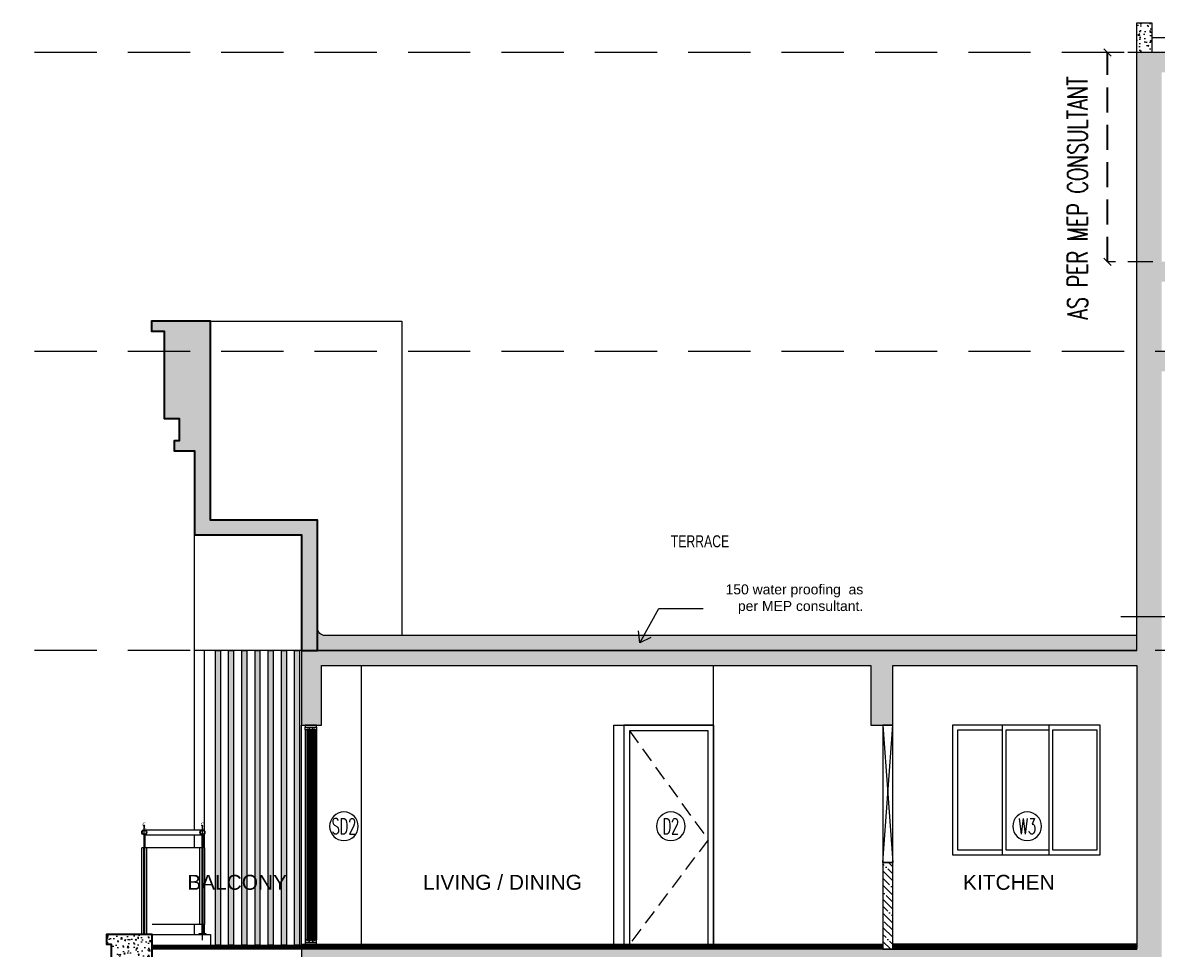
# Model space of a CAD drawing. Header units: millimetres. Extents: x -414464 to 1686, y -90036 to 108605.
# Drawn here: x -385618 to -374229, y 98565 to 107868 of the extents above; entities that cross this region are included whole.
import ezdxf
from ezdxf.enums import TextEntityAlignment as Align

# ---------------------------------------------------------------- set-up
doc = ezdxf.new("R2010")
doc.units = ezdxf.units.MM
doc.header["$LTSCALE"] = 1000
doc.header["$MEASUREMENT"] = 0
for name, pattern in [('( Hidden )', [0.375, 0.25, -0.125]), ('AUDIT_D_120904163729-0', [0]), ('CENTER', [2, 1.25, -0.25, 0.25, -0.25]), ('HIDDEN', [0.375, 0.25, -0.125]), ('HIDDEN2', [0.1875, 0.125, -0.0625]), ('T8_PROFILE SECTIONS$0$HIDDEN', [0.375, 0.25, -0.125])]:
    doc.linetypes.add(name, pattern=pattern)
doc.layers.get('0').update_dxf_attribs({"linetype": 'AUDIT_D_120904163729-0'})
for name, color, linetype in [('a-alu frame', 4, 'Continuous'), ('a-dim', 1, 'Continuous'), ('A-ELE', 1, 'Continuous'), ('a-ele 1', 252, 'Continuous'), ('a-floor finish', 26, 'Continuous'), ('a-hat rcc', 252, 'Continuous'), ('a-hat wall-100', 252, 'Continuous'), ('a-pl ele', 225, 'Continuous'), ('a-rcc', 3, 'Continuous'), ('A-RSP DOOR NO', 4, 'Continuous'), ('A-SUNK SLAB', 251, 'AUDIT_D_120904163729-0'), ('a-wall-100', 6, 'Continuous'), ('A-WIN', 5, 'Continuous'), ('a-window', 5, 'Continuous'), ('DETAIL TEXT', 84, 'HIDDEN'), ('Elev 01', 8, 'Continuous'), ('Elev 01 @ 1', 8, 'Continuous'), ('ELEV 5', 8, 'Continuous'), ('glass', 140, 'Continuous'), ('Leader', 2, 'AUDIT_D_120904163729-0'), ('LEVEL', 7, 'Continuous'), ('PRESTXT', 7, 'Continuous')]:
    doc.layers.add(name, color=color, linetype=linetype)
for name, color, linetype, lineweight in [('A-SLAB', 3, 'Continuous', 35), ('R0-18-10-2014-T1-1st Podium Floor Plan$0$Text', 7, 'Continuous', 0), ('T8_PROFILE SECTIONS$0$A-DIMENSION', 2, 'Continuous', 35), ('T8_PROFILE SECTIONS$0$a-Text', 4, 'Continuous', 0)]:
    doc.layers.add(name, color=color, linetype=linetype, lineweight=lineweight)
doc.styles.add('arial', font='sanss___.ttf')
doc.styles.add('ARIAL ARROW', font='arial.ttf')
doc.styles.add('DIM150', font='SIMPLEX.shx', dxfattribs={"width": 0.6})
doc.styles.add('Romans 1', font='romans.shx', dxfattribs={"height": 100})
doc.styles.add('T8_PROFILE SECTIONS$0$Romans 1', font='romans.shx', dxfattribs={"height": 200})
doc.styles.add('T8_PROFILE SECTIONS$0$RSP_TXT 500', font='swisscl.ttf', dxfattribs={"height": 250})
doc.dimstyles.new('ALPINE S', dxfattribs={"dimscale": 0, "dimtxt": 100, "dimasz": 75, "dimexe": 0, "dimexo": 0, "dimgap": 75, "dimtad": 1, "dimdec": 0, "dimzin": 0, "dimdsep": 46, "dimtxsty": 'Romans 1', "dimblk": 'ARCHTICK', "dimcen": 0.09, "dimclrd": 256, "dimclre": 256, "dimclrt": 7, "dimadec": 0, "dimazin": 0, "dimtfac": 1, "dimtdec": 0, "dimtofl": 0, "dimtmove": 1, "dimatfit": 0, "dimldrblk": 'OPEN90', "dimfxl": 1, "dimtolj": 1, "dimtzin": 0, "dimarcsym": 0})
doc.dimstyles.new('T8_PROFILE SECTIONS$0$ALPINE S', dxfattribs={"dimscale": 0, "dimtxt": 200, "dimasz": 75, "dimexe": 0, "dimexo": 0, "dimgap": 75, "dimtad": 1, "dimdec": 0, "dimzin": 0, "dimdsep": 46, "dimtxsty": 'T8_PROFILE SECTIONS$0$Romans 1', "dimblk": 'T8_PROFILE SECTIONS$0$_ArchTick', "dimcen": 0.09, "dimclrd": 256, "dimclre": 256, "dimclrt": 7, "dimadec": 0, "dimazin": 0, "dimtfac": 1, "dimtdec": 0, "dimtofl": 0, "dimtmove": 1, "dimatfit": 0, "dimldrblk": 'T8_PROFILE SECTIONS$0$_Open90', "dimfxl": 1, "dimtolj": 1, "dimtzin": 0, "dimarcsym": 0})

# ---------------------------------------------------------------- blocks, each defined once
blk = doc.blocks.new('window with railing')
at = {"layer": 'A-ELE'}
blk.add_lwpolyline([(-11244.8753560856, -340863.6866648021), (-11244.8753560856, -338663.6867499707)], dxfattribs=at)
at = {"layer": 'a-window', "color": 250}
for p, q in [((-11394.8753560856, -338708.6867806237), (-11394.8753560856, -340818.6867802009)), ((-11381.60035608523, -338708.6867806242), (-11381.60035608616, -340818.6867802023)), ((-11371.60035608523, -338708.6867806242), (-11371.60035608616, -340818.6867802023))]:
    blk.add_line(p, q, dxfattribs=at)
at = {"layer": 'a-window', "color": 1}
for p, q in [((-11357.3753560856, -338708.6867806242), (-11357.3753560856, -340818.6867802023)), ((-11319.8753560856, -338708.6867806242), (-11319.8753560856, -340818.6867802023)), ((-11319.8753560856, -338708.6867806237), (-11319.8753560856, -340818.6867802014)), ((-11282.3753560856, -338708.6867806237), (-11282.3753560856, -340818.6867802014))]:
    blk.add_line(p, q, dxfattribs=at)
at = {"layer": 'a-window', "color": 5}
for p, q in [((-11344.10035608616, -338708.6867806242), (-11344.10035608616, -340818.6867802009)), ((-11334.10035608523, -338708.6867806242), (-11334.10035608616, -340818.6867802014)), ((-11306.60035608616, -338708.6867806242), (-11306.60035608616, -340818.6867802009)), ((-11296.60035608523, -338708.6867806242), (-11296.60035608616, -340818.6867802014))]:
    blk.add_line(p, q, dxfattribs=at)
at = {"layer": 'a-window', "color": 4}
for points in [[(-11394.87535608653, -338683.6867806247), (-11394.87535608653, -338663.6867806247), (-11282.3753560856, -338663.6867806242), (-11282.3753560856, -338683.6867806242)], [(-11371.60035608523, -338708.6867806242), (-11357.3753560856, -338708.6867806242), (-11357.3753560856, -338683.6867806242), (-11394.87535608653, -338683.6867806247), (-11394.8753560856, -338708.6867806237), (-11381.60035608523, -338708.6867806242), (-11381.60035608523, -338702.6867806237), (-11371.60035608523, -338702.6867806242)], [(-11334.10035608523, -338708.6867806242), (-11319.8753560856, -338708.6867806237), (-11319.8753560856, -338683.6867806242), (-11357.3753560856, -338683.6867806242), (-11357.3753560856, -338708.6867806242), (-11344.10035608616, -338708.6867806242), (-11344.10035608523, -338702.6867806237), (-11334.10035608523, -338702.6867806242)], [(-11296.60035608523, -338708.6867806242), (-11282.3753560856, -338708.6867806237), (-11282.3753560856, -338683.6867806242), (-11319.8753560856, -338683.6867806242), (-11319.8753560856, -338708.6867806242), (-11306.60035608616, -338708.6867806242), (-11306.60035608523, -338702.6867806237), (-11296.60035608523, -338702.6867806242)], [(-11371.60035608616, -340818.6867802023), (-11357.3753560856, -340818.6867802023), (-11357.3753560856, -340843.6867802023), (-11394.8753560856, -340843.6867802023), (-11394.8753560856, -340818.6867802019), (-11381.60035608616, -340818.6867802023), (-11381.60035608523, -340824.6867802023), (-11371.60035608616, -340824.6867802023)], [(-11394.8753560856, -340863.6867495488), (-11394.8753560856, -340843.6867495488), (-11282.3753560856, -340843.6867802019), (-11282.3753560856, -340863.6867802019)], [(-11334.10035608616, -340818.6867802014), (-11319.8753560856, -340818.6867802014), (-11319.8753560856, -340843.6867802019), (-11357.3753560856, -340843.6867802023), (-11357.3753560856, -340818.6867802023), (-11344.10035608616, -340818.6867802023), (-11344.10035608616, -340824.6867802014), (-11334.10035608523, -340824.6867802014)], [(-11296.60035608616, -340818.6867802014), (-11282.3753560856, -340818.6867802014), (-11282.3753560856, -340843.6867802019), (-11319.8753560856, -340843.6867802023), (-11319.8753560856, -340818.6867802023), (-11306.60035608616, -340818.6867802023), (-11306.60035608616, -340824.6867802014), (-11296.60035608523, -340824.6867802014)]]:
    blk.add_lwpolyline(points, close=True, dxfattribs=at)
blk = doc.blocks.new('Door-Tag')
at = {"layer": 'A-RSP DOOR NO'}
blk.add_circle((2.79204505205e-05, 0.0008991847098514), 0.16, dxfattribs=at)
at = {"layer": 'A-RSP DOOR NO', "style": 'DIM150', "width": 0.6}
blk.add_attdef('DOOR-NO', text='', height=0.16, dxfattribs=at).set_placement((258.6177536226824, 64.00079918470873), align=Align.MIDDLE_CENTER)
blk = doc.blocks.new('_ArchTick')
at = {"color": 0, "linetype": 'ByBlock', "const_width": 0.15}
blk.add_lwpolyline([(-0.5, -0.5), (0.5, 0.5)], dxfattribs=at)
blk = doc.blocks.new('T8_PROFILE SECTIONS$0$_ArchTick')
at = {"color": 0, "linetype": 'ByBlock', "const_width": 0.15}
blk.add_lwpolyline([(-0.5, -0.5), (0.5, 0.5)], dxfattribs=at)
blk = doc.blocks.new('*D292')
at = {"layer": 'T8_PROFILE SECTIONS$0$A-DIMENSION', "linetype": 'T8_PROFILE SECTIONS$0$HIDDEN', "lineweight": -2, "transparency": 16777216}
for p, q in [((-374273.7748044606, 107567.8125036463), (-374728.6606865842, 107567.8125036463)), ((-374273.7296585559, 105467.8256457716), (-374728.6606865842, 105467.8256457716))]:
    blk.add_line(p, q, dxfattribs=at)
at = {"layer": 'T8_PROFILE SECTIONS$0$A-DIMENSION', "linetype": 'T8_PROFILE SECTIONS$0$HIDDEN', "transparency": 16777216}
blk.add_line((-374728.6606865842, 105467.8256457716), (-374728.6606865842, 107567.8125036463), dxfattribs=at)
at = {"layer": 'T8_PROFILE SECTIONS$0$A-DIMENSION', "linetype": 'ByBlock', "transparency": 16777216, "xscale": 75, "yscale": 75, "zscale": 75}
for p, rotation in [((-374728.6606865842, 107567.8125036463), 90), ((-374728.6606865842, 105467.8256457716), 270)]:
    blk.add_blockref('T8_PROFILE SECTIONS$0$_ArchTick', p, dxfattribs=dict(at, rotation=rotation))
at = {"layer": 'T8_PROFILE SECTIONS$0$A-DIMENSION', "color": 7, "linetype": 'ByBlock', "transparency": 16777216, "insert": (-375029.730314071, 106108.0789061645), "char_height": 200, "attachment_point": 5, "rotation": 90, "style": 'T8_PROFILE SECTIONS$0$Romans 1'}
blk.add_mtext('\\A1;{\\W0.7;AS PER MEP CONSULTANT}', dxfattribs=at)
blk = doc.blocks.new('T8_PROFILE SECTIONS$0$_Open90')
at = {"color": 0, "linetype": 'ByBlock', "lineweight": -2}
for p, q in [((0, 0), (-1, 0)), ((-0.5, 0.5), (0, 0)), ((0, 0), (-0.5, -0.5))]:
    blk.add_line(p, q, dxfattribs=at)
blk = doc.blocks.new('T8 levels')
at = {"layer": 'LEVEL', "color": 8, "linetype": 'HIDDEN2', "ltscale": 5}
for p, q in [((0, 0), (-83963.50210741564, 0)), ((0, -2999.999333149579), (-83963.51280990086, -2999.999333148502)), ((0, -6002.830898625005), (-83963.52430448058, -6002.830898625005))]:
    blk.add_line(p, q, dxfattribs=at)

msp = doc.modelspace()

# ---------------------------------------------------------------- hatches: boundary and pattern name
at = {"layer": 'a-dim', "ltscale": 0.7}
h = msp.add_hatch(color=8, dxfattribs=at)
edge = h.paths.add_edge_path()
edge.add_arc((-384398.793616003, 99740.00001370405), 25, 0, 360)
edge = h.paths.add_edge_path(flags=17)
edge.add_arc((-384398.793616003, 99740.00001370405), 20, 0, 360)
for points in [[(-384392.7685500288, 99583.74765023505), (-384404.7685500288, 99583.74765023505), (-384404.7685500288, 99558.74765023505), (-384392.7685500288, 99558.74765023505)], [(-384392.7642974925, 99583.74755808791), (-384404.7642974925, 99583.74755808791), (-384404.7642974925, 99558.74755808791), (-384392.7642974925, 99558.74755808791)]]:
    msp.add_hatch(color=8, dxfattribs=at).paths.add_polyline_path(points)
at = {"layer": 'a-floor finish', "ltscale": 3}
h = msp.add_hatch(dxfattribs=at)
h.set_pattern_fill('ANSI31', color=256, scale=100, angle=45)
h.set_pattern_definition([(90, (4843140.338339242, -1694940.867449597), (-12.5, 1.734723475976807e-15), [])])
h.paths.add_polyline_path([(-384318.7942650543, 98605.00001453022), (-382818.7929669507, 98605.00001454096), (-382818.7947808511, 98564.99995332216), (-384318.7966616981, 98564.99995258551)])
at = {"layer": 'a-floor finish'}
h = msp.add_hatch(dxfattribs=at)
h.set_pattern_fill('ANSI31', color=256, scale=100, angle=45)
h.set_pattern_definition([(90, (10249821.24471988, -3460575.147288985), (-12.5, 1.734723475976807e-15), [])])
h.paths.add_polyline_path([(-382818.7936468567, 98565.00675470273), (-382818.7936468567, 98615.00675470245), (-376983.9956565896, 98614.99995354755), (-376983.9956565896, 98564.99995354761)])
h = msp.add_hatch(dxfattribs=at)
h.set_pattern_fill('ANSI31', color=256, scale=100, angle=45)
h.set_pattern_definition([(90, (10249190.59649107, -3460575.147288985), (-12.5, 1.734723475976807e-15), [])])
h.paths.add_polyline_path([(-374433.7263115223, 98564.99995349326), (-374433.7263115223, 98614.99995349321), (-376884.247689672, 98614.99995349617), (-376884.247689672, 98564.99995349621)])
at = {"layer": 'a-hat rcc'}
h = msp.add_hatch(dxfattribs=at)
h.set_pattern_fill('AR-CONC', color=256, scale=20, style=0)
h.set_pattern_definition([(49.99999999999999, (-443277.5782768622, -158031.8356208354), (143.4520365201507, -12.55042699651902), [15, -165]), (355, (-443277.5782768622, -158031.8356208354), (-27.7502667226, 150.4384267400024), [12, -132]), (100.45144446, (-443265.6239406622, -158032.8814896354), (115.7017693454224, 137.8879981937259), [12.74803839999999, -140.2284223999999]), (46.18420000000002, (-443277.5782768622, -157991.8356208354), (213.4482661343145, -33.10385615861531), [22.49999999999999, -247.4999999999999]), (96.63563549, (-443259.7909278622, -157994.5942822354), (186.9323891348457, 194.8237201549101), [19.1220684, -210.342752]), (351.1841639899999, (-443277.5782768622, -157991.8356208354), (186.9323890109546, 194.823720053998), [18, -198.0000002]), (21, (-443257.5782768622, -158001.8356208354), (119.3814104236923, -80.52377813306776), [15, -165]), (326.0000000000001, (-443257.5782768622, -158001.8356208354), (48.66306638431634, 145.0300090093706), [12, -132]), (71.45144474, (-443247.6298260622, -158008.5459356354), (168.0444753459942, 64.50623056127077), [12.748038, -140.2284224]), (37.50000000000001, (-443277.5782768622, -158031.8356208354), (2.431971063458134, 66.5787707662623), [0, -130.4, 0, -134, 0, -132.5]), (7.499999999999999, (-443277.5782768622, -158031.8356208354), (52.61390748842972, 78.88234237647205), [0, -76.39999999999999, 0, -127.4, 0, -50.5]), (327.5, (-443322.1782768622, -158031.8356208354), (106.7644872344818, -4.510974346875951), [0, -50, 0, -156, 0, -207]), (317.5, (-443342.1782768622, -158031.8356208354), (116.6372338684772, 20.02099646646354), [0, -65, 0, -103.6, 0, -147])])
h.paths.add_polyline_path([(-374433.7263115232, 107567.8442865936), (-374433.7263115232, 107867.8442865938), (-374283.7263115223, 107867.8442865938), (-374283.7263115232, 107567.8447344424)])
h = msp.add_hatch(dxfattribs=at)
h.set_pattern_fill('AR-CONC', color=256, scale=20, style=0)
h.set_pattern_definition([(49.99999999999999, (4840220.931636956, -1772900.867448915), (143.4520365201507, -12.55042699651902), [15, -165]), (355, (4840220.931636956, -1772900.867448915), (-27.7502667226, 150.4384267400024), [12, -132]), (100.45144446, (4840232.885973155, -1772901.913317715), (115.7017693454224, 137.8879981937259), [12.74803839999998, -140.2284223999997]), (46.1842, (4840220.931636956, -1772860.867448915), (213.4482661343145, -33.10385615861531), [22.49999999999996, -247.4999999999997]), (96.63563548999994, (4840238.718985956, -1772863.626110315), (186.9323891348457, 194.8237201549101), [19.1220684, -210.3427519999999]), (351.1841639899999, (4840220.931636956, -1772860.867448915), (186.9323890109546, 194.823720053998), [18, -198.0000002]), (20.99999999999998, (4840240.931636956, -1772870.867448915), (119.3814104236923, -80.52377813306776), [15, -165]), (326, (4840240.931636956, -1772870.867448915), (48.66306638431634, 145.0300090093706), [12, -132]), (71.45144474000001, (4840250.880087756, -1772877.577763715), (168.0444753459942, 64.50623056127077), [12.748038, -140.2284223999999]), (37.50000000000001, (4840220.931636956, -1772900.867448915), (2.431971063458134, 66.5787707662623), [0, -130.4, 0, -134, 0, -132.5]), (7.499999999999991, (4840220.931636956, -1772900.867448915), (52.61390748842972, 78.88234237647205), [0, -76.39999999999996, 0, -127.4, 0, -50.49999999999998]), (327.5, (4840176.331636956, -1772900.867448915), (106.7644872344818, -4.510974346875952), [0, -50.00000000000001, 0, -156, 0, -207]), (317.5, (4840156.331636956, -1772900.867448915), (116.6372338684772, 20.02099646646354), [0, -65, 0, -103.6, 0, -147])])
edge = h.paths.add_edge_path()
edge.add_line((-366008.4564999575, 101564.9999529244), (-366008.4564999575, 104367.8119066441))
edge.add_line((-366008.4564999575, 104367.8119066441), (-368010.3434356374, 104368.6325104749))
edge.add_line((-368010.3434356377, 104368.6325104758), (-368010.3434354187, 101564.918683416))
edge.add_line((-368010.3434354187, 101564.9186834151), (-368208.4273789665, 101564.9999527941))
edge.add_line((-368208.4273789665, 101564.9999527941), (-368208.8938874064, 104368.632510474))
edge.add_line((-368208.8938874062, 104368.6325104749), (-374183.6550285339, 104367.8445530431))
edge.add_line((-374183.6550292918, 104367.8445382047), (-374183.6550292918, 101564.9999376511))
edge.add_line((-374183.6550292918, 101564.9999376511), (-374410.3071571842, 101564.9999524895))
edge.add_line((-374433.7263115209, 101564.9999524895), (-374433.7263115237, 107567.8442865936))
edge.add_line((-374410.3071571868, 107567.8442865927), (-365758.5022693044, 107567.8119066441))
edge.add_line((-365758.5022693044, 107567.8119066451), (-365758.5022693044, 106967.8119066451))
edge.add_line((-365758.5022693044, 106967.8119066451), (-365958.6669889374, 106967.811906632))
edge.add_line((-365958.6669889372, 106967.811906632), (-365958.6669889381, 107367.8119066311))
edge.add_line((-365958.6669889381, 107367.811906632), (-370583.9727796786, 107367.8306099279))
edge.add_line((-370583.9727796791, 107367.830609927), (-370583.9727796791, 105267.7956598569))
edge.add_line((-370583.9727796791, 105267.7956598569), (-374183.6764136829, 105267.8549986956))
edge.add_line((-374183.6764136829, 105267.8549986956), (-374183.6597806873, 104567.8425937257))
edge.add_line((-374183.6597806873, 104567.8425937257), (-365758.5022693027, 104567.811906632))
edge.add_line((-365758.5022693025, 104567.811906633), (-365758.5022693016, 101564.9999529123))
edge.add_line((-365758.5022693016, 101564.9999529123), (-366008.4564999575, 101564.9999529254))
edge = h.paths.add_edge_path(flags=16)
edge.add_line((-374183.7263115081, 107367.8434234091), (-374183.6811656072, 105467.8433539194))
edge.add_line((-374183.6811656072, 105467.8433539194), (-370783.9727796766, 105468.0955620548))
edge.add_line((-370783.9727796772, 105468.0955620548), (-370783.9727796791, 107368.0955620566))
edge.add_line((-370783.9727796791, 107368.0955620566), (-374183.7263115223, 107367.8440031549))
at = {"layer": 'a-hat rcc', "ltscale": 2}
h = msp.add_hatch(dxfattribs=at)
h.set_pattern_fill('AR-CONC', color=256, scale=20, style=0)
h.set_pattern_definition([(49.99999999999999, (-433111.301701879, -158031.867919245), (143.4520365201507, -12.55042699651902), [15, -165]), (355, (-433111.301701879, -158031.867919245), (-27.7502667226, 150.4384267400024), [12, -132]), (100.45144446, (-433099.3473656789, -158032.9137880451), (115.7017693454224, 137.8879981937259), [12.74803839999999, -140.2284223999998]), (46.18420000000002, (-433111.301701879, -157991.867919245), (213.4482661343145, -33.10385615861531), [22.49999999999998, -247.4999999999998]), (96.63563549, (-433093.514352879, -157994.626580645), (186.9323891348457, 194.8237201549101), [19.1220684, -210.342752]), (351.1841639899999, (-433111.301701879, -157991.867919245), (186.9323890109546, 194.823720053998), [18, -198.0000002]), (21, (-433091.301701879, -158001.867919245), (119.3814104236923, -80.52377813306776), [15, -165]), (326.0000000000001, (-433091.301701879, -158001.867919245), (48.66306638431634, 145.0300090093706), [12, -132]), (71.45144474, (-433081.353251079, -158008.5782340451), (168.0444753459942, 64.50623056127077), [12.748038, -140.2284224]), (37.50000000000001, (-433111.301701879, -158031.867919245), (2.431971063458134, 66.5787707662623), [0, -130.4, 0, -134, 0, -132.5]), (7.499999999999999, (-433111.301701879, -158031.867919245), (52.61390748842972, 78.88234237647205), [0, -76.39999999999999, 0, -127.4, 0, -50.5]), (327.5, (-433155.9017018789, -158031.867919245), (106.7644872344818, -4.510974346875951), [0, -50, 0, -156, 0, -207]), (317.5, (-433175.9017018789, -158031.867919245), (116.6372338684772, 20.02099646646354), [0, -65, 0, -103.6, 0, -147])])
h.paths.add_polyline_path([(-382658.7433180476, 101564.9994426634), (-382658.7433179885, 102874.9807146167), (-383733.7387662975, 102874.9807146167), (-383733.7387662935, 104869.8621349347), (-384323.9330993863, 104869.8064584428), (-384323.9330993863, 104769.7742943925), (-384198.8928943248, 104769.7742943925), (-384198.8928943248, 103894.4928212449), (-384048.8446482481, 103894.4928212449), (-384048.8446482481, 103669.4933073198), (-384098.8607302732, 103669.4933073198), (-384098.8607302732, 103569.4405614644), (-383893.7947939569, 103569.4405614644), (-383893.7947940032, 102724.9324685367), (-382818.7947808455, 102724.9324685385), (-382818.793616003, 101564.9999536859)])
at = {"layer": 'a-hat rcc'}
h = msp.add_hatch(dxfattribs=at)
h.set_pattern_fill('AR-CONC', color=256, scale=20, style=0)
h.set_pattern_definition([(49.99999999999999, (4997810.481728546, -1664109.279887835), (143.4520365201507, -12.55042699651902), [15, -165]), (355, (4997810.481728546, -1664109.279887835), (-27.7502667226, 150.4384267400024), [12, -132]), (100.45144446, (4997822.436064746, -1664110.325756636), (115.7017693454224, 137.8879981937259), [12.74803839999997, -140.2284223999996]), (46.18420000000002, (4997810.481728546, -1664069.279887835), (213.4482661343145, -33.10385615861531), [22.49999999999995, -247.4999999999996]), (96.63563548999993, (4997828.269077547, -1664072.038549235), (186.9323891348457, 194.8237201549101), [19.1220684, -210.342752]), (351.1841639899999, (4997810.481728546, -1664069.279887835), (186.9323890109546, 194.823720053998), [18, -198.0000002]), (21, (4997830.481728547, -1664079.279887835), (119.3814104236923, -80.52377813306776), [15, -165]), (326.0000000000001, (4997830.481728547, -1664079.279887835), (48.66306638431634, 145.0300090093706), [12, -132]), (71.45144474, (4997840.430179346, -1664085.990202635), (168.0444753459942, 64.50623056127077), [12.748038, -140.2284224]), (37.50000000000001, (4997810.481728546, -1664109.279887835), (2.431971063458134, 66.5787707662623), [0, -130.4, 0, -134, 0, -132.5]), (7.499999999999999, (4997810.481728546, -1664109.279887835), (52.61390748842972, 78.88234237647205), [0, -76.39999999999999, 0, -127.4, 0, -50.49999999999999]), (327.5, (4997765.881728547, -1664109.279887835), (106.7644872344818, -4.510974346875952), [0, -50.00000000000001, 0, -156, 0, -207]), (317.5, (4997745.881728547, -1664109.279887835), (116.6372338684772, 20.02099646646354), [0, -65, 0, -103.6, 0, -147])])
h.paths.add_polyline_path([(-374183.7263115223, 101564.999953338), (-382818.7941984271, 101564.999953338), (-382818.7941984271, 101414.9999530041), (-382818.7941984271, 101214.9999534946), (-382818.7941984271, 100814.9999533222), (-382618.793470397, 100814.9999441323), (-382618.793470397, 101414.9999438009), (-377104.0086782557, 101414.9962656889), (-377103.9053730737, 100814.9998961162), (-376883.7601816182, 100814.9998961239), (-376883.8634869402, 101414.9962664873), (-374433.7263115223, 101414.9999534745), (-374433.7263115223, 98614.99995349321), (-374415.4498289487, 98564.99995316357), (-374415.3594702099, 98564.99995316357), (-374183.7263115223, 98564.99995316357)])
at = {"layer": 'a-hat rcc', "ltscale": 2}
h = msp.add_hatch(dxfattribs=at)
h.set_pattern_fill('AR-CONC', color=256, scale=20, style=0)
h.set_pattern_definition([(49.99999999999999, (-433111.3047619833, -158031.8677967364), (143.4520365201507, -12.55042699651902), [15, -165]), (355, (-433111.3047619833, -158031.8677967364), (-27.7502667226, 150.4384267400024), [12, -132]), (100.45144446, (-433099.3504257833, -158032.9136655364), (115.7017693454224, 137.8879981937259), [12.74803839999999, -140.2284223999998]), (46.18420000000002, (-433111.3047619833, -157991.8677967364), (213.4482661343145, -33.10385615861531), [22.49999999999998, -247.4999999999998]), (96.63563549, (-433093.5174129833, -157994.6264581364), (186.9323891348457, 194.8237201549101), [19.1220684, -210.342752]), (351.1841639899999, (-433111.3047619833, -157991.8677967364), (186.9323890109546, 194.823720053998), [18, -198.0000002]), (21, (-433091.3047619833, -158001.8677967364), (119.3814104236923, -80.52377813306776), [15, -165]), (326.0000000000001, (-433091.3047619833, -158001.8677967364), (48.66306638431634, 145.0300090093706), [12, -132]), (71.45144474, (-433081.3563111833, -158008.5781115364), (168.0444753459942, 64.50623056127077), [12.748038, -140.2284224]), (37.50000000000001, (-433111.3047619833, -158031.8677967364), (2.431971063458134, 66.5787707662623), [0, -130.4, 0, -134, 0, -132.5]), (7.499999999999999, (-433111.3047619833, -158031.8677967364), (52.61390748842972, 78.88234237647205), [0, -76.39999999999999, 0, -127.4, 0, -50.5]), (327.5, (-433155.9047619833, -158031.8677967364), (106.7644872344818, -4.510974346875951), [0, -50, 0, -156, 0, -207]), (317.5, (-433175.9047619833, -158031.8677967364), (116.6372338684772, 20.02099646646354), [0, -65, 0, -103.6, 0, -147])])
h.paths.add_polyline_path([(-384318.7978683792, 97664.36497380314), (-384318.7978683792, 97815.00010590543), (-384318.8357210914, 97814.99849630435), (-384318.8354168029, 98714.99914618608), (-384778.7962497098, 98715.00075576667), (-384778.7962497098, 98615.00025901411), (-384728.8258703349, 98615.00025901411), (-384728.8258703349, 98339.9998521826), (-384603.8258703358, 98339.9998521826), (-384603.8258703358, 98115.00027231898), (-384628.8258703358, 98115.00027231898), (-384628.8995156221, 98014.99988189738), (-384578.7978685393, 98014.96294967018), (-384578.7978685393, 97664.3649738022)])
at = {"layer": 'a-hat rcc'}
h = msp.add_hatch(dxfattribs=at)
h.set_pattern_fill('AR-CONC', color=256, scale=20, style=0)
h.set_pattern_definition([(49.99999999999999, (4997810.481728546, -1667109.279887835), (143.4520365201507, -12.55042699651902), [15, -165]), (355, (4997810.481728546, -1667109.279887835), (-27.7502667226, 150.4384267400024), [12, -132]), (100.45144446, (4997822.436064746, -1667110.325756636), (115.7017693454224, 137.8879981937259), [12.74803839999997, -140.2284223999996]), (46.18420000000002, (4997810.481728546, -1667069.279887835), (213.4482661343145, -33.10385615861531), [22.49999999999995, -247.4999999999996]), (96.63563548999993, (4997828.269077547, -1667072.038549235), (186.9323891348457, 194.8237201549101), [19.1220684, -210.342752]), (351.1841639899999, (4997810.481728546, -1667069.279887835), (186.9323890109546, 194.823720053998), [18, -198.0000002]), (21, (4997830.481728547, -1667079.279887835), (119.3814104236923, -80.52377813306776), [15, -165]), (326.0000000000001, (4997830.481728547, -1667079.279887835), (48.66306638431634, 145.0300090093706), [12, -132]), (71.45144474, (4997840.430179346, -1667085.990202635), (168.0444753459942, 64.50623056127077), [12.748038, -140.2284224]), (37.50000000000001, (4997810.481728546, -1667109.279887835), (2.431971063458134, 66.5787707662623), [0, -130.4, 0, -134, 0, -132.5]), (7.499999999999999, (4997810.481728546, -1667109.279887835), (52.61390748842972, 78.88234237647205), [0, -76.39999999999999, 0, -127.4, 0, -50.49999999999999]), (327.5, (4997765.881728547, -1667109.279887835), (106.7644872344818, -4.510974346875952), [0, -50.00000000000001, 0, -156, 0, -207]), (317.5, (4997745.881728547, -1667109.279887835), (116.6372338684772, 20.02099646646354), [0, -65, 0, -103.6, 0, -147])])
h.paths.add_polyline_path([(-374183.7263115223, 98564.99995333796), (-382818.7941984271, 98564.99995333796), (-382818.7941984271, 98414.9999530041), (-384318.7966613787, 98414.99995300613), (-384318.7966613787, 98214.99995349463), (-382818.7941984271, 98214.99995349463), (-382818.7941984271, 97814.99995332216), (-382618.793470397, 97814.99994413235), (-382618.793470397, 98414.99994380085), (-377104.0086782557, 98414.99626568891), (-377103.9053730737, 97814.99989611625), (-376883.7601816182, 97814.99989612386), (-376883.8634869402, 98414.99626648733), (-374433.7263115223, 98414.99995347453), (-374433.7263115223, 95614.99995349321), (-374415.4498289487, 95564.99995316357), (-374415.3594702099, 95564.99995316357), (-374183.7263115223, 95564.99995316357)])
at = {"layer": 'a-hat wall-100'}
h = msp.add_hatch(dxfattribs=at)
h.set_pattern_fill('ANSI35', color=256, scale=400, angle=90, style=0)
h.set_pattern_definition([(135, (10255282.85755512, -3460575.147288985), (-70.71067811865477, -70.71067811865476), []), (135, (10255282.85755512, -3460504.436610985), (-70.71067811865477, -70.71067811865476), [125, -25, 0, -25])])
h.paths.add_polyline_path([(-376983.9956565888, 98564.99995349349), (-376883.7946164535, 98564.99995349349), (-376883.794616518, 99434.99995349321), (-376983.9956566533, 99434.99995349321)])
at = {"layer": 'A-SUNK SLAB', "linetype": 'ByBlock'}
h = msp.add_hatch(dxfattribs=at)
h.set_pattern_fill('AR-HBONE', color=256, scale=10, angle=450)
h.set_pattern_definition([(224.9999999999999, (-6173533.462134816, -1776917.933771092), (-4.124840134256463e-14, -56.5685424949238), [120, -40]), (314.9999999999999, (-6173561.746406065, -1776946.218042342), (-4.124840134256463e-14, -56.5685424949238), [120, -40])])
edge = h.paths.add_edge_path()
edge.add_line((-382658.7433180476, 101565.0001795309), (-374434.2364683435, 101565.0001795289))
edge.add_line((-374434.2364683435, 101565.0001795289), (-374434.2364683435, 101715.0001798819))
edge.add_line((-374434.2364683435, 101715.0001798819), (-382583.798199842, 101715.0001798839))
edge.add_arc((-382583.7432564442, 101790.0001599358), 75.00000017712598, 179.9999999999555, 269.9580263322521, ccw=False)
edge.add_line((-382658.7432566213, 101790.0001599359), (-382658.7433180476, 101565.0001795309))
at = {"layer": 'Elev 01', "ltscale": 0.7}
h = msp.add_hatch(color=8, dxfattribs=at)
edge = h.paths.add_edge_path(flags=16)
edge.add_arc((-383814.0942463434, 99740.00001370396), 20, 630, 989.9999999999999)
edge = h.paths.add_edge_path()
edge.add_arc((-383814.0942463434, 99740.00001370396), 25.00000000000001, 630, 989.9999999999999)
for points in [[(-383820.0649278328, 99583.7475580884), (-383820.0649278328, 99558.74755808852), (-383808.0649278329, 99558.74755808852), (-383808.0649278329, 99583.7475580884)], [(-383820.0649278328, 98845.00001746077), (-383820.0649278328, 98820.0000174608), (-383808.0649278329, 98820.0000174608), (-383808.0649278329, 98845.00001746077)]]:
    msp.add_hatch(color=8, dxfattribs=at).paths.add_polyline_path(points)
at = {"layer": 'ELEV 5', "ltscale": 0.7}
h = msp.add_hatch(dxfattribs=at)
h.set_pattern_fill('DOTS', color=256, scale=150)
h.set_pattern_definition([(0, (-443294.379814198, -78231.86800095851), (4.6875, 9.375), [0, -9.375])])
h.paths.add_polyline_path([(-383684.0634684311, 101564.9999508737), (-383634.0634684584, 101564.9999508737), (-383634.0634687152, 98605.00001453552), (-383684.0634686879, 98605.00001453552)])
h.paths.add_polyline_path([(-383551.6833016499, 101564.9999508737), (-383501.6833016499, 101564.9999508737), (-383501.6833019067, 98605.00001453552), (-383551.6833019067, 98605.00001453552)])
h.paths.add_polyline_path([(-383418.7563879145, 101564.9999508737), (-383368.7563879145, 101564.9999508737), (-383368.7563881713, 98605.00001453552), (-383418.7563881713, 98605.00001453552)])
h.paths.add_polyline_path([(-383286.3762133968, 101564.9999508737), (-383236.3762133968, 101564.9999508737), (-383236.3762136537, 98605.00001453552), (-383286.3762136537, 98605.00001453552)])
h.paths.add_polyline_path([(-383153.9960388792, 101564.9999508737), (-383103.9960388792, 101564.9999508737), (-383103.996039136, 98605.00001453552), (-383153.996039136, 98605.00001453552)])
h.paths.add_polyline_path([(-383021.6146872667, 101564.9999508737), (-382971.6158566065, 101564.9999508737), (-382971.6158568633, 98605.00001453552), (-383021.6146875235, 98605.00001453552)])
at = {"layer": 'ELEV 5'}
h = msp.add_hatch(dxfattribs=at)
h.set_pattern_fill('DOTS', color=256, scale=150)
h.set_pattern_definition([(0, (-443278.0884402577, -78231.86800095851), (4.6875, 9.375), [0, -9.375])])
h.paths.add_polyline_path([(-382889.2345210332, 101564.9999508737), (-382839.2356903729, 101564.9999508737), (-382839.2356906298, 98605.00001453552), (-382889.23452129, 98605.00001453552)])

# ---------------------------------------------------------------- linework, layer by layer
at = {"layer": 'a-dim', "color": 5, "linetype": 'CENTER', "ltscale": 0.25}
msp.add_line((-384398.793616003, 98714.9994259907, -0.2336647026214931), (-384398.793616003, 99809.71216846524, 0.113302379576719), dxfattribs=at)
at = {"layer": 'a-dim', "ltscale": 0.7}
for p, q in [((-384403.793616003, 99715.13548250693, 0.113302379576719), (-384403.7936160039, 99583.40001370419, 0.113302379576719)), ((-384393.793616003, 99715.13548250693, 0.113302379576719), (-384393.7936160039, 99583.40001370419, 0.113302379576719)), ((-384373.7978685403, 99583.40010585086, -0.2509096798781342), (-384423.7978685403, 99583.40010585086, -0.2509096798781342)), ((-384423.7978685403, 98714.99951349039, -0.5978767620763463), (-384423.7978685403, 99583.40010585086, -0.2509096798781342)), ((-384373.7936160039, 99583.40001370419, 0.113302379576719), (-384423.7936160039, 99583.40001370419, 0.113302379576719)), ((-384423.7936160039, 98714.99951347536, -0.2336647026214931), (-384423.7936160039, 99583.40001370419, 0.113302379576719)), ((-384373.7978685403, 98714.99933852095, -0.5978767620763463), (-384373.7978685403, 99583.40010585086, -0.2509096798781342)), ((-384373.7936160039, 98714.99933850604, -0.2336647026214931), (-384373.7936160039, 99583.40001370419, 0.113302379576719))]:
    msp.add_line(p, q, dxfattribs=at)
for radius in [25, 20]:
    msp.add_circle((-384398.793616003, 99740.00001370405, 0.113302379576719), radius, dxfattribs=at)
at = {"layer": 'A-ELE'}
msp.add_line((-374283.7263115232, 107717.8442865938, 4.013163967808708e-09), (-365908.5022693044, 107717.8766660702, -0.6696363927930533), dxfattribs=at)
at = {"layer": 'a-ele 1', "color": 8, "linetype": 'HIDDEN', "ltscale": 0.6, "elevation": -0.2373970053673828}
msp.add_lwpolyline([(-379528.5541049812, 100759.9999532536), (-378738.487588178, 99664.99995315309), (-379528.5541049812, 98614.99995325335)], dxfattribs=at)
at = {"layer": 'a-floor finish', "ltscale": 3}
for points, elevation in [([(-384318.7942650543, 98605.00001453022), (-382818.7929669507, 98605.00001454096), (-382818.7947808511, 98564.99995332216), (-384318.7966616981, 98564.99995258551)], -0.6271914719965936), ([(-382818.7936468567, 98565.00675470273), (-382818.7936468567, 98615.00675470245), (-376983.9956565896, 98614.99995354755), (-376983.9956565896, 98564.99995354761)], -0.5978767620764082), ([(-374433.7263115223, 98564.99995349326), (-374433.7263115223, 98614.99995349321), (-376884.247689672, 98614.99995349617), (-376884.247689672, 98564.99995349621)], -0.5978767620764082)]:
    msp.add_lwpolyline(points, close=True, dxfattribs=dict(at, elevation=elevation))
at = {"layer": 'a-pl ele', "color": 8, "linetype": '( Hidden )', "ltscale": 300, "elevation": -0.5756219956243851}
msp.add_lwpolyline([(-374595.6363688784, 101904.9925008558), (-370040.7336220809, 101904.9925008558)], dxfattribs=at)
at = {"layer": 'a-pl ele', "elevation": -0.1333558576437822}
for points in [[(-382218.7263137584, 98614.99995325341), (-382218.7263137584, 101414.9999527643)], [(-378683.7263137584, 100814.9999532535), (-378683.7263137584, 101414.9999527643)], [(-379683.7193808585, 98614.99995325341), (-379683.7193808585, 100814.9999532535), (-378683.7263137584, 100814.9999532535), (-378683.7263137584, 98614.99995325341)]]:
    msp.add_lwpolyline(points, dxfattribs=at)
at = {"layer": 'a-pl ele', "color": 8, "elevation": -0.2373970053673828}
for points in [[(-378683.487588178, 98614.99995325341), (-378683.487588178, 100814.9999532535), (-379583.5541049812, 100814.9999532535), (-379583.5541049812, 98614.99995325341)], [(-378738.487588178, 98614.99995325341), (-378738.487588178, 100759.9999532536), (-379528.5541049812, 100759.9999532536), (-379528.5541049812, 98614.99995325341)]]:
    msp.add_lwpolyline(points, dxfattribs=at)
at = {"layer": 'a-pl ele', "color": 5, "elevation": -0.02225476645202357}
msp.add_lwpolyline([(-376983.9956566533, 99434.99995349321), (-376883.7946164796, 99434.99995349321), (-376883.7946164796, 100814.9998961245), (-376983.9956566533, 100814.9998961245)], close=True, dxfattribs=at)
at = {"layer": 'a-pl ele', "color": 5}
for points, elevation in [([(-376983.9956566533, 99434.99995349321), (-376883.7946164796, 100814.9998961245)], -0.1333558576437822), ([(-376983.9956566533, 100814.9998961218), (-376883.7946164796, 99434.99995349321)], -0.1111010911917586)]:
    msp.add_lwpolyline(points, dxfattribs=dict(at, elevation=elevation))
at = {"layer": 'a-rcc'}
for p, q in [((-365758.5022693034, 107567.811906633, 3.892637323588133e-09), (-374433.7263115232, 107567.8442865936, 1.142286265576331e-08)), ((-374433.7263115223, 101564.9999528628), (-374433.7263115232, 107567.8442865936))]:
    msp.add_line(p, q, dxfattribs=at)
at = {"layer": 'a-rcc', "elevation": 1.255023714119563e-08}
msp.add_lwpolyline([(-374433.7263115232, 107567.8442865936), (-374433.7263115232, 107867.8442865938), (-374283.7263115223, 107867.8442865938), (-374283.7263115232, 107567.8447344424)], close=True, dxfattribs=at)
at = {"layer": 'a-rcc'}
for points in [[(-374433.7263115223, 101564.9999528628), (-382818.7941984271, 101564.9999536993), (-382818.7941984271, 101414.9999530041), (-382818.7953632751, 101214.9999534946), (-382818.7950720631, 100814.9999533222), (-382618.793324791, 100814.9999533222), (-382618.793616003, 101414.9999529907), (-377104.0086789812, 101414.9999526724), (-377103.8709382123, 100814.9998961156), (-376883.7946164796, 100814.9998961245), (-376883.7946164857, 101414.9999534745), (-374433.7263115223, 101414.9999534745), (-374433.7263115223, 98614.99995349321), (-374433.7263115223, 98564.99995316357), (-374433.6359527835, 98564.99995316357)], [(-374433.6359527835, 98564.99995286275), (-382818.7941984271, 98564.99995369925), (-382818.7941984271, 98414.99995300408), (-384318.7966613787, 98414.99995300408), (-384318.7966613787, 98414.99995300408), (-384318.7966613787, 98214.99995349463), (-384318.7966613787, 98214.99995349463), (-384318.7966613787, 98214.99995349463), (-382818.7953632751, 98214.99995349463), (-382818.7950720631, 97814.99995332216), (-382618.793324791, 97814.99995332216), (-382618.793616003, 98414.99995299066), (-377104.0086789812, 98414.99995267235), (-377103.8709382123, 97814.99989611562), (-376883.7946164796, 97814.9998961245), (-376883.7946164857, 98414.99995347453), (-374433.7263115223, 98414.99995347453), (-374433.7263115223, 95614.99995349321), (-374433.7263115223, 95564.99995316357), (-374433.6359527835, 95564.99995316357)]]:
    msp.add_lwpolyline(points, dxfattribs=at)
at = {"layer": 'a-rcc', "elevation": -0.1656373631293613}
msp.add_lwpolyline([(-382818.7953632751, 98564.99995329225), (-382818.7953632751, 98564.99995329225), (-382818.7953632788, 98564.99995267311), (-382818.7953632751, 98564.99995329225), (-382818.7941984271, 98564.99995329225)], dxfattribs=at)
at = {"layer": 'A-SLAB', "linetype": 'ByBlock'}
msp.add_lwpolyline([(-382658.7433180476, 101564.9994426634), (-382658.7433179885, 102874.9807146167), (-383733.7387662975, 102874.9807146167), (-383733.7387662935, 104869.8621349347), (-384323.9330993863, 104869.8064584428), (-384323.9330993863, 104769.7742943925), (-384198.8928943248, 104769.7742943925), (-384198.8928943248, 103894.4928212449), (-384048.8446482481, 103894.4928212449), (-384048.8446482481, 103669.4933073198), (-384098.8607302732, 103669.4933073198), (-384098.8607302732, 103569.4405614644), (-383893.7947939569, 103569.4405614644), (-383893.7947940032, 102724.9324685367), (-382818.7947808455, 102724.9324685385), (-382818.793616003, 101564.9999536859)], close=True, dxfattribs=at)
at = {"layer": 'A-SLAB', "linetype": 'ByBlock', "elevation": -0.2509096798781342}
msp.add_lwpolyline([(-384318.7978683792, 97664.36497380314), (-384318.7978683792, 97815.00010590543), (-384318.8357210914, 97814.99849630435), (-384318.8354168029, 98714.99914618608), (-384778.7962497098, 98715.00075576667), (-384778.7962497098, 98615.00025901411), (-384728.8258703349, 98615.00025901411), (-384728.8258703349, 98339.9998521826), (-384603.8258703358, 98339.9998521826), (-384603.8258703358, 98115.00027231898), (-384628.8258703358, 98115.00027231898), (-384628.8995156221, 98014.99988189738), (-384578.7978685393, 98014.96294967018), (-384578.7978685393, 97664.3649738022)], close=True, dxfattribs=at)
at = {"layer": 'A-SUNK SLAB', "linetype": 'ByBlock'}
msp.add_lwpolyline([(-382658.7433180476, 101565.0001795309), (-374434.2364683435, 101565.0001795289), (-374434.2364683435, 101715.0001798819), (-382583.798199842, 101715.0001798839, -0.4139990113131126), (-382658.7432566213, 101790.0001599359)], format="xyb", close=True, dxfattribs=at)
at = {"layer": 'a-wall-100', "ltscale": 3, "elevation": -0.02225476645202357}
msp.add_lwpolyline([(-376983.9956565888, 98564.99995349349), (-376883.7946164535, 98564.99995349349), (-376883.794616518, 99434.99995349321), (-376983.9956566533, 99434.99995349321)], close=True, dxfattribs=at)
at = {"layer": 'A-WIN'}
for p, q in [((-374802.002796332, 100814.9998961216, -0.2667117152875644), (-376283.7263137593, 100814.9998961216, 3300.104561916116)), ((-375785.4763137484, 100814.9998961156, 0.1544551401681206), (-375785.4763137702, 99514.99995635243, -0.4111401164225937)), ((-375319.2263137588, 100814.9998961156, -0.1333558576440096), (-375319.2263137806, 99514.99995635243, -0.6989511142347241)), ((-375747.9763137384, 100764.9998961158, 0.4422661379803047), (-375747.9763137593, 99564.99995635226, -0.1233291186104096)), ((-375281.7263137488, 100764.9998961158, 0.1544551401681745), (-375281.7263137698, 99564.99995635226, -0.4111401164225398))]:
    msp.add_line(p, q, dxfattribs=at)
for points, elevation in [([(-374802.0027963547, 99514.99995635924), (-374802.0027963329, 100814.9998961226), (-376283.7263137593, 100814.9998961226), (-376283.7263137811, 99514.99995635913), (-374802.0027963547, 99514.99995636012)], -0.1133023795768643), ([(-375785.4763137493, 100764.9998961148), (-376233.7263137582, 100764.9998961206), (-376233.7263137809, 99564.99995635817), (-375785.4763137693, 99564.99995635226)], -0.1133023795768643), ([(-375319.2263137597, 100764.9998961127), (-375747.9763137384, 100764.9998961158)], -0.1233291186104096), ([(-374833.7263137603, 100764.9998961094), (-375281.7263137488, 100764.9998961125)], -0.1233291186104096), ([(-374833.7263137804, 99564.99995636113), (-374833.7263137603, 100764.9998961235)], -3300.361246892366), ([(-375747.9763137593, 99564.99995635226), (-375319.2263137797, 99564.99995635008)], 3299.548993398559), ([(-375747.9763146051, 99564.99995803265), (-375319.2263146255, 99564.99995803047)], 3298.973371402934), ([(-375281.7263137698, 99564.99995634987), (-374833.7263137804, 99564.9999563476)], 3299.548993398559)]:
    msp.add_lwpolyline(points, dxfattribs=dict(at, elevation=elevation))
at = {"layer": 'Elev 01', "linetype": 'ByBlock'}
msp.add_line((-383733.7387662972, 104869.8621349356), (-381812.7433411695, 104869.8621349284, -0.2366314981869644), dxfattribs=at)
at = {"layer": 'Elev 01', "color": 5, "linetype": 'CENTER', "ltscale": 0.25}
msp.add_line((-383814.0942463434, 98656.00693337656, -0.133355859067462), (-383814.0942463434, 99809.71216846573, -0.133355859067462), dxfattribs=at)
at = {"layer": 'Elev 01', "ltscale": 0.7}
for p, q in [((-384398.793616003, 99765.00001370396, 11.30594228195716), (-383814.0942463434, 99765.00001370396, -0.133355859067462)), ((-384398.793616003, 99715.00001370382, 11.30594228195716), (-383814.0942463434, 99715.00001370382, -0.133355859067462)), ((-383819.0942463434, 99715.13548250719, 11.05928404331298), (-383819.0942463443, 99583.40001370433, -0.01554861618506773)), ((-383809.0942463434, 99715.13548250719, 11.05928404331298), (-383809.0942463443, 99583.40001370433, -0.01554861618506773)), ((-383839.0942463443, 99583.40001370433, -0.01554861618506773), (-384373.7936160039, 99583.40001370433, 0.2311096224590707)), ((-383839.0942463434, 98815.40001370433, -0.269591168904785), (-383839.0942463443, 99583.40001370433, -0.01554861618506773)), ((-383789.0942463443, 99583.40001370433, -0.01554861618506773), (-383839.0942463443, 99583.40001370433, -0.01554861618506773)), ((-383789.0942463434, 98815.40001370433, -0.269591168904785), (-383789.0942463443, 99583.40001370433, -0.01554861618506773)), ((-383839.0942463434, 98815.40001370433, -0.2695911689047384), (-384318.8355420585, 98815.40000386898, -0.2509096798781342)), ((-383789.0942463434, 98815.40001370433, -0.269591168904785), (-383839.0942463434, 98815.40001370433, -0.2695911689047384)), ((-383819.0942463434, 98815.40001369487, -0.269591168904785), (-383819.0942463434, 98720.00001370382, -0.1333558590630406)), ((-383809.0942463434, 98815.40001369487, -0.269591168904785), (-383809.0942463434, 98720.00001370382, -0.1333558590630406))]:
    msp.add_line(p, q, dxfattribs=at)
at = {"layer": 'Elev 01', "linetype": 'ByBlock'}
for points, elevation in [([(-381812.7433411695, 104869.8621349284), (-381812.7433411703, 101715.000014377)], -0.2366314981869555), ([(-384318.7936160021, 98715.00001370489), (-383734.0942463434, 98715.00001370489), (-383734.0942463434, 98605.00001453552)], 0.113302379576719)]:
    msp.add_lwpolyline(points, dxfattribs=dict(at, elevation=elevation))
for points in [[(-383684.0634684311, 101564.9999508737), (-383634.0634684584, 101564.9999508737), (-383634.0634687152, 98605.00001453552), (-383684.0634686879, 98605.00001453552)], [(-383551.6833016499, 101564.9999508737), (-383501.6833016499, 101564.9999508737), (-383501.6833019067, 98605.00001453552), (-383551.6833019067, 98605.00001453552)], [(-383418.7563879145, 101564.9999508737), (-383368.7563879145, 101564.9999508737), (-383368.7563881713, 98605.00001453552), (-383418.7563881713, 98605.00001453552)], [(-383286.3762133968, 101564.9999508737), (-383236.3762133968, 101564.9999508737), (-383236.3762136537, 98605.00001453552), (-383286.3762136537, 98605.00001453552)], [(-383153.9960388792, 101564.9999508737), (-383103.9960388792, 101564.9999508737), (-383103.996039136, 98605.00001453552), (-383153.996039136, 98605.00001453552)], [(-383021.6146872667, 101564.9999508737), (-382971.6158566065, 101564.9999508737), (-382971.6158568633, 98605.00001453552), (-383021.6146875235, 98605.00001453552)], [(-382889.2345210332, 101564.9999508737), (-382839.2356903729, 101564.9999508737), (-382839.2356906298, 98605.00001453552), (-382889.23452129, 98605.00001453552)]]:
    msp.add_lwpolyline(points, close=True, dxfattribs=at)
at = {"layer": 'Elev 01', "ltscale": 0.7}
for points, elevation in [([(-383820.0649278328, 98820.0000174608), (-383808.0649278329, 98820.0000174608), (-383808.0649278329, 99583.40001370433), (-383820.0649278328, 99583.40001370433)], 0.3787631721944254), ([(-383820.0649278328, 99583.40001370433), (-383820.0649278328, 99558.74755808852), (-383808.0649278329, 99558.74755808852), (-383808.0649278329, 99583.40001370433)], 0.3787631721944254), ([(-383820.0649278328, 98845.00001746077), (-383820.0649278328, 98820.0000174608), (-383808.0649278329, 98820.0000174608), (-383808.0649278329, 98845.00001746077)], 0.3787631721944254), ([(-383776.5942463434, 98720.00001370382), (-383851.5942463434, 98720.00001370382), (-383851.5942463434, 98715.00001370382), (-383776.5942463434, 98715.00001370382)], 0.2466582372204995)]:
    msp.add_lwpolyline(points, close=True, dxfattribs=dict(at, elevation=elevation))
for radius in [25.00000000000001, 20]:
    msp.add_circle((-383814.0942463434, 99740.00001370396, 11.05928404331298), radius, dxfattribs=at)
at = {"layer": 'ELEV 5', "ltscale": 0.7}
for p, q in [((-383893.7947940032, 99765.00001370396), (-383893.7947940032, 102724.9324685367)), ((-383794.0365724747, 99754.92280563373, -0.133355859067462), (-383794.0365719604, 101564.9999507841, -0.5978767620763179)), ((-383893.7947940032, 99583.40001370433), (-383893.7947940032, 99715.00001370382)), ((-383794.0365725119, 99583.40001370433, -0.133355859067462), (-383794.0365725454, 99725.0772216789, -0.133355859067462)), ((-383894.0840962963, 98715.00001370489, -0.1333558590674603), (-383894.0840962973, 98815.40001370433, -0.1333558590674604)), ((-383794.0365725165, 98720.00001370382, -0.133355859067462), (-383794.036572539, 98815.40001370433, -0.133355859067462))]:
    msp.add_line(p, q, dxfattribs=at)
msp.add_lwpolyline([(-382818.793616003, 101564.9999536859), (-383893.9081632129, 101565.0204633419)], dxfattribs=at)
at = {"layer": 'glass', "ltscale": 0.7}
for points, elevation in [([(-384404.7685500288, 99583.40010585086), (-384404.7685500288, 99558.74765023505), (-384392.7685500288, 99558.74765023505), (-384392.7685500288, 99583.40010585086)], -0.2509096798781342), ([(-384404.7642974925, 99583.40001370419), (-384404.7642974925, 99558.74755808791), (-384392.7642974925, 99558.74755808791), (-384392.7642974925, 99583.40001370419)], 0.113302379576719)]:
    msp.add_lwpolyline(points, close=True, dxfattribs=dict(at, elevation=elevation))
for points, elevation in [([(-384392.7685500288, 98714.99940490656), (-384392.7685500288, 99583.40010585086), (-384404.7685500288, 99583.40010585086), (-384404.7685500288, 98714.99944689896)], -0.2509096798781342), ([(-384392.7642974925, 98714.99940489179), (-384392.7642974925, 99583.40001370419), (-384404.7642974925, 99583.40001370419), (-384404.7642974925, 98714.99944688442)], 0.113302379576719)]:
    msp.add_lwpolyline(points, dxfattribs=dict(at, elevation=elevation))

# ---------------------------------------------------------------- block references
at = {"layer": 'a-alu frame', "linetype": 'Continuous', "xscale": -1}
msp.add_blockref('window with railing', (-394063.6704281488, 439478.6867779814), dxfattribs=at)
at = {"layer": 'a-rcc', "linetype": 'ByBlock'}
msp.add_blockref('T8 levels', (-330500.1052490197, 107567.8308427296, -0.5978767620763387), dxfattribs=at)
at = {"layer": 'A-RSP DOOR NO'}
ref = msp.add_blockref('Door-Tag', (-382394.0710401925, 99800.98944284172, -0.3189370193703184), dxfattribs=dict(at, xscale=-900, yscale=900, zscale=900, rotation=180))
ref.add_attrib('DOOR-NO', 'SD2', dxfattribs={"height": 157.5, "style": 'DIM150', "width": 0.6}).set_placement((-382394.0710401888, 99800.98944284172, -0.3189370193703184), align=Align.MIDDLE_CENTER)
ref = msp.add_blockref('Door-Tag', (-379112.0388036043, 99800.98944284172, -0.3189370193703184), dxfattribs=dict(at, xscale=-900, yscale=900, zscale=900, rotation=180))
ref.add_attrib('DOOR-NO', 'D2', dxfattribs={"height": 157.5, "style": 'DIM150', "width": 0.6}).set_placement((-379112.0388036006, 99800.98944284172, -0.3189370193703184), align=Align.MIDDLE_CENTER)
ref = msp.add_blockref('Door-Tag', (-375535.0147096425, 99800.98944284172, -0.3189370193703184), dxfattribs=dict(at, xscale=-900, yscale=900, zscale=900, rotation=180))
ref.add_attrib('DOOR-NO', 'W3', dxfattribs={"height": 157.5, "style": 'DIM150', "width": 0.6}).set_placement((-375535.0147096397, 99800.98944284172, -0.3189370193703184), align=Align.MIDDLE_CENTER)

# ---------------------------------------------------------------- texts
at = {"layer": 'DETAIL TEXT', "color": 0, "char_height": 40, "width": 489.2515201326069, "attachment_point": 1, "style": 'arial'}
for s, insert in [('{\\fCalibri|b0|i0|c0|p34;C}', (-384416.6139501958, 99837.69953074642, 0.113302379576719)), ('{\\fCalibri|b0|i0|c0|p34;L}', (-384401.5690494195, 99815.52203910086, 0.113302379576719))]:
    msp.add_mtext(s, dxfattribs=dict(at, insert=insert))
at = {"layer": 'Elev 01 @ 1', "color": 0, "char_height": 40.00000000000001, "width": 489.251520132607, "attachment_point": 1, "style": 'arial'}
for s, insert in [('{\\fCalibri|b0|i0|c0|p34;C}', (-383831.9145805367, 99837.69953074727, 0.00586080675941883)), ('{\\fCalibri|b0|i0|c0|p34;L}', (-383816.8696797599, 99815.52203910101, 0.00586080675941883))]:
    msp.add_mtext(s, dxfattribs=dict(at, insert=insert))
at = {"layer": 'PRESTXT', "style": 'arial'}
for s, p in [('LIVING / DINING', (-381599.7128683388, 99162.63014530033, -0.8345082602633108)), ('BALCONY', (-383966.5632308758, 99162.63014530033, -0.8345082602633108)), ('KITCHEN', (-376178.8494584734, 99162.63014530033, -0.8345082602633108))]:
    msp.add_text(s, height=150, dxfattribs=at).set_placement(p)
at = {"layer": 'R0-18-10-2014-T1-1st Podium Floor Plan$0$Text', "insert": (-377180.5661743443, 101931.5461228926), "char_height": 100, "width": 1560.01026160494, "attachment_point": 9, "style": 'ARIAL ARROW'}
msp.add_mtext('150 water proofing  as per MEP consultant. ', dxfattribs=at)
at = {"layer": 'T8_PROFILE SECTIONS$0$a-Text', "insert": (-379113.4236590483, 102599.698037487), "char_height": 120, "attachment_point": 7, "style": 'T8_PROFILE SECTIONS$0$RSP_TXT 500'}
msp.add_mtext_dynamic_manual_height_columns('TERRACE', width=1106.247748976808, gutter_width=500, heights=[0], dxfattribs=at)

# ---------------------------------------------------------------- dimensions: what is measured, and where the dimension line sits
at = {"layer": 'T8_PROFILE SECTIONS$0$A-DIMENSION', "linetype": 'ByBlock'}
dim = msp.add_linear_dim(base=(-374728.6606865842, 107567.8125036463), p1=(-374273.7296585558, 105467.8256457716, -0.6150388918986712), p2=(-374273.7748044605, 107567.8125036462, -0.1133023797498535), angle=90, text='{\\W0.7;AS PER MEP CONSULTANT}', dimstyle='T8_PROFILE SECTIONS$0$ALPINE S', override={"dimscale": 1, "dimfxl": 5, "dimlwd": 65535, "dimarcsym": 1}, dxfattribs=at)
dim.commit()
dim.dimension.update_dxf_attribs({"geometry": '*D292', "text_midpoint": (-374854.730314071, 106108.0789061645), "dimtype": 160})

# ---------------------------------------------------------------- leaders
at = {"layer": 'Leader'}
msp.add_leader([(-379422.0884336796, 101642.1321046092, -0.3599606167971907), (-379231.0884336796, 101988.1321046092, -0.3599606167971907), (-378786.0884336796, 101988.1321046092, -0.3599606167971907)], dimstyle='ALPINE S', override={"dimscale": 1, "dimasz": 100, "dimtad": 0}, dxfattribs=at)

doc.saveas('drawing.dxf')
